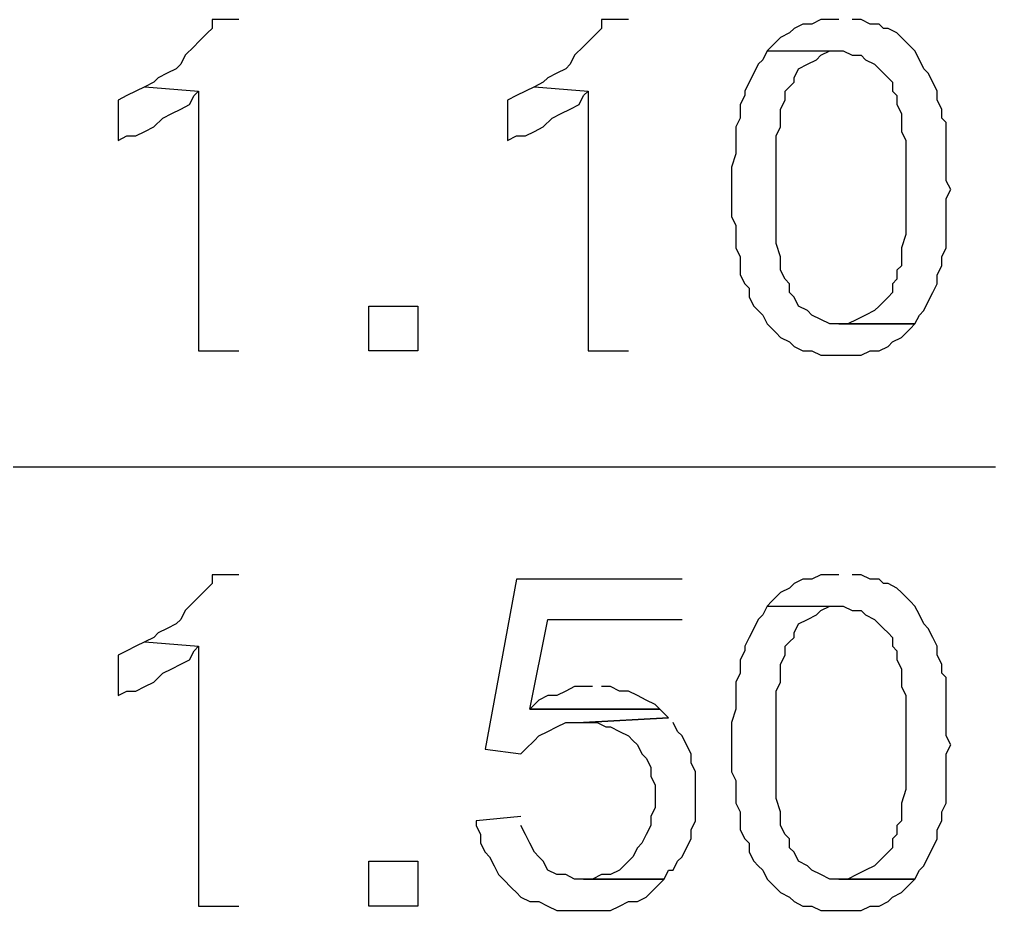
# Model space of a CAD drawing. Header units: millimetres. Extents: x 0 to 11839, y 0 to 13604.
# Drawn here: x 8968.3 to 9429.7, y 11853.3 to 12274.6 of the extents above; entities that cross this region are included whole.
import ezdxf

# ---------------------------------------------------------------- set-up
doc = ezdxf.new("R2010")
doc.units = ezdxf.units.MM
doc.layers.add('PDF_FILLS_OUTLINE', color=8, linetype='Continuous')
doc.layers.add('PDF_STROKES', color=7, linetype='Continuous')

msp = doc.modelspace()

# ---------------------------------------------------------------- linework, layer by layer
at = {"layer": 'PDF_FILLS_OUTLINE'}
for p, q in [((9072.03, 12274.55), (9059.33, 12274.55)), ((9059.33, 12274.55), (9059.33, 12270.32)), ((9256.18, 12274.55), (9243.48, 12274.55)), ((9243.48, 12274.55), (9243.48, 12270.32)), ((9347.2, 12274.55), (9342.97, 12272.43)), ((9355.67, 12274.55), (9347.2, 12274.55)), ((9355.67, 12274.55), (9355.67, 12274.55)), ((9366.25, 12274.55), (9362.02, 12274.55)), ((9370.48, 12272.43), (9366.25, 12274.55)), ((9059.33, 12270.32), (9057.22, 12268.2)), ((9243.48, 12270.32), (9241.37, 12268.2)), ((9334.5, 12270.32), (9332.38, 12268.2)), ((9338.73, 12272.43), (9334.5, 12270.32)), ((9342.97, 12272.43), (9338.73, 12272.43)), ((9374.72, 12272.43), (9370.48, 12272.43)), ((9376.83, 12270.32), (9374.72, 12272.43)), ((9378.95, 12270.32), (9376.83, 12270.32)), ((9383.18, 12268.2), (9378.95, 12270.32)), ((9057.22, 12268.2), (9052.98, 12263.97)), ((9241.37, 12268.2), (9237.13, 12263.97)), ((9328.15, 12266.08), (9323.92, 12261.85)), ((9332.38, 12268.2), (9328.15, 12266.08)), ((9385.3, 12266.08), (9383.18, 12268.2)), ((9389.53, 12261.85), (9385.3, 12266.08)), ((9050.87, 12261.85), (9046.63, 12257.62)), ((9052.98, 12263.97), (9050.87, 12261.85)), ((9235.02, 12261.85), (9230.78, 12257.62)), ((9237.13, 12263.97), (9235.02, 12261.85)), ((9323.92, 12261.85), (9321.8, 12259.73)), ((9391.65, 12259.73), (9389.53, 12261.85)), ((9046.63, 12257.62), (9044.52, 12253.38)), ((9230.78, 12257.62), (9228.67, 12253.38)), ((9321.8, 12259.73), (9319.68, 12255.5)), ((9321.8, 12259.73), (9355.67, 12259.73)), ((9345.08, 12255.5), (9347.2, 12257.62)), ((9347.2, 12257.62), (9351.43, 12259.73)), ((9351.43, 12259.73), (9355.67, 12259.73)), ((9355.67, 12259.73), (9357.78, 12259.73)), ((9357.78, 12259.73), (9362.02, 12257.62)), ((9362.02, 12257.62), (9366.25, 12257.62)), ((9366.25, 12257.62), (9368.37, 12255.5)), ((9393.77, 12255.5), (9391.65, 12259.73)), ((9042.4, 12251.27), (9038.17, 12249.15)), ((9044.52, 12253.38), (9042.4, 12251.27)), ((9226.55, 12251.27), (9222.32, 12249.15)), ((9228.67, 12253.38), (9226.55, 12251.27)), ((9317.57, 12253.38), (9315.45, 12249.15)), ((9319.68, 12255.5), (9317.57, 12253.38)), ((9334.5, 12247.03), (9336.62, 12251.27)), ((9336.62, 12251.27), (9340.85, 12253.38)), ((9340.85, 12253.38), (9345.08, 12255.5)), ((9368.37, 12255.5), (9372.6, 12253.38)), ((9372.6, 12253.38), (9376.83, 12249.15)), ((9395.88, 12251.27), (9393.77, 12255.5)), ((9398, 12249.15), (9395.88, 12251.27)), ((9033.93, 12247.03), (9031.82, 12244.92)), ((9038.17, 12249.15), (9033.93, 12247.03)), ((9218.08, 12247.03), (9215.97, 12244.92)), ((9222.32, 12249.15), (9218.08, 12247.03)), ((9315.45, 12249.15), (9313.33, 12244.92)), ((9334.5, 12244.92), (9334.5, 12247.03)), ((9376.83, 12249.15), (9378.95, 12247.03)), ((9378.95, 12247.03), (9381.07, 12244.92)), ((9400.12, 12244.92), (9398, 12249.15)), ((9027.58, 12242.8), (9023.35, 12240.68)), ((9031.82, 12244.92), (9027.58, 12242.8)), ((9027.58, 12242.8), (9052.98, 12240.68)), ((9211.73, 12242.8), (9207.5, 12240.68)), ((9215.97, 12244.92), (9211.73, 12242.8)), ((9211.73, 12242.8), (9237.13, 12240.68)), ((9313.33, 12244.92), (9311.22, 12240.68)), ((9330.27, 12240.68), (9332.38, 12242.8)), ((9332.38, 12242.8), (9334.5, 12244.92)), ((9381.07, 12244.92), (9381.07, 12240.68)), ((9402.23, 12240.68), (9400.12, 12244.92)), ((9019.12, 12238.57), (9014.88, 12236.45)), ((9023.35, 12240.68), (9019.12, 12238.57)), ((9048.75, 12234.33), (9050.87, 12238.57)), ((9050.87, 12238.57), (9052.98, 12240.68)), ((9052.98, 12240.68), (9052.98, 12117.92)), ((9203.27, 12238.57), (9199.03, 12236.45)), ((9207.5, 12240.68), (9203.27, 12238.57)), ((9232.9, 12234.33), (9235.02, 12238.57)), ((9235.02, 12238.57), (9237.13, 12240.68)), ((9237.13, 12240.68), (9237.13, 12117.92)), ((9311.22, 12238.57), (9309.1, 12234.33)), ((9311.22, 12240.68), (9311.22, 12238.57)), ((9330.27, 12236.45), (9330.27, 12240.68)), ((9381.07, 12240.68), (9383.18, 12238.57)), ((9383.18, 12238.57), (9383.18, 12234.33)), ((9402.23, 12236.45), (9402.23, 12240.68)), ((9014.88, 12236.45), (9014.88, 12217.4)), ((9044.52, 12232.22), (9048.75, 12234.33)), ((9199.03, 12236.45), (9199.03, 12217.4)), ((9228.67, 12232.22), (9232.9, 12234.33)), ((9309.1, 12234.33), (9309.1, 12232.22)), ((9328.15, 12232.22), (9330.27, 12236.45)), ((9383.18, 12234.33), (9385.3, 12230.1)), ((9404.35, 12232.22), (9402.23, 12236.45)), ((9036.05, 12227.98), (9040.28, 12230.1)), ((9040.28, 12230.1), (9044.52, 12232.22)), ((9220.2, 12227.98), (9224.43, 12230.1)), ((9224.43, 12230.1), (9228.67, 12232.22)), ((9309.1, 12232.22), (9309.1, 12227.98)), ((9328.15, 12227.98), (9328.15, 12232.22)), ((9385.3, 12230.1), (9385.3, 12227.98)), ((9404.35, 12227.98), (9404.35, 12232.22)), ((9027.58, 12221.63), (9031.82, 12223.75)), ((9031.82, 12223.75), (9036.05, 12227.98)), ((9211.73, 12221.63), (9215.97, 12223.75)), ((9215.97, 12223.75), (9220.2, 12227.98)), ((9309.1, 12227.98), (9306.98, 12223.75)), ((9306.98, 12223.75), (9306.98, 12219.52)), ((9326.03, 12219.52), (9328.15, 12223.75)), ((9328.15, 12223.75), (9328.15, 12227.98)), ((9385.3, 12227.98), (9385.3, 12221.63)), ((9406.47, 12225.87), (9404.35, 12227.98)), ((9406.47, 12221.63), (9406.47, 12225.87)), ((9014.88, 12217.4), (9019.12, 12219.52)), ((9019.12, 12219.52), (9023.35, 12219.52)), ((9023.35, 12219.52), (9027.58, 12221.63)), ((9199.03, 12217.4), (9203.27, 12219.52)), ((9203.27, 12219.52), (9207.5, 12219.52)), ((9207.5, 12219.52), (9211.73, 12221.63)), ((9306.98, 12219.52), (9306.98, 12215.28)), ((9326.03, 12215.28), (9326.03, 12219.52)), ((9385.3, 12221.63), (9387.42, 12217.4)), ((9406.47, 12217.4), (9406.47, 12221.63)), ((9306.98, 12215.28), (9306.98, 12211.05)), ((9326.03, 12208.93), (9326.03, 12215.28)), ((9387.42, 12217.4), (9387.42, 12213.17)), ((9406.47, 12213.17), (9406.47, 12217.4)), ((9306.98, 12211.05), (9304.87, 12204.7)), ((9387.42, 12213.17), (9387.42, 12206.82)), ((9406.47, 12208.93), (9406.47, 12213.17)), ((9326.03, 12204.7), (9326.03, 12208.93)), ((9387.42, 12206.82), (9387.42, 12200.47)), ((9406.47, 12202.58), (9406.47, 12208.93)), ((9304.87, 12204.7), (9304.87, 12200.47)), ((9304.87, 12200.47), (9304.87, 12194.12)), ((9326.03, 12198.35), (9326.03, 12204.7)), ((9387.42, 12200.47), (9387.42, 12194.12)), ((9406.47, 12198.35), (9406.47, 12202.58)), ((9326.03, 12194.12), (9326.03, 12198.35)), ((9408.58, 12194.12), (9406.47, 12198.35)), ((9304.87, 12194.12), (9304.87, 12192)), ((9304.87, 12192), (9304.87, 12187.77)), ((9326.03, 12189.88), (9326.03, 12194.12)), ((9387.42, 12194.12), (9387.42, 12187.77)), ((9406.47, 12189.88), (9408.58, 12194.12)), ((9304.87, 12187.77), (9304.87, 12181.42)), ((9326.03, 12183.53), (9326.03, 12189.88)), ((9387.42, 12187.77), (9387.42, 12183.53)), ((9406.47, 12185.65), (9406.47, 12189.88)), ((9326.03, 12177.18), (9326.03, 12183.53)), ((9387.42, 12183.53), (9387.42, 12177.18)), ((9406.47, 12179.3), (9406.47, 12185.65)), ((9304.87, 12181.42), (9306.98, 12177.18)), ((9406.47, 12175.07), (9406.47, 12179.3)), ((9306.98, 12177.18), (9306.98, 12172.95)), ((9306.98, 12172.95), (9306.98, 12166.6)), ((9326.03, 12172.95), (9326.03, 12177.18)), ((9326.03, 12168.72), (9326.03, 12172.95)), ((9387.42, 12172.95), (9385.3, 12166.6)), ((9387.42, 12177.18), (9387.42, 12172.95)), ((9406.47, 12170.83), (9406.47, 12175.07)), ((9328.15, 12162.37), (9326.03, 12168.72)), ((9406.47, 12166.6), (9406.47, 12170.83)), ((9306.98, 12166.6), (9309.1, 12162.37)), ((9385.3, 12166.6), (9385.3, 12162.37)), ((9404.35, 12162.37), (9406.47, 12166.6)), ((9309.1, 12162.37), (9309.1, 12158.13)), ((9328.15, 12158.13), (9328.15, 12162.37)), ((9385.3, 12162.37), (9385.3, 12158.13)), ((9404.35, 12158.13), (9404.35, 12162.37)), ((9309.1, 12158.13), (9309.1, 12153.9)), ((9328.15, 12156.02), (9328.15, 12158.13)), ((9330.27, 12151.78), (9328.15, 12156.02)), ((9385.3, 12158.13), (9383.18, 12156.02)), ((9383.18, 12156.02), (9383.18, 12151.78)), ((9402.23, 12153.9), (9404.35, 12158.13)), ((9309.1, 12153.9), (9311.22, 12149.67)), ((9311.22, 12149.67), (9313.33, 12147.55)), ((9332.38, 12149.67), (9330.27, 12151.78)), ((9332.38, 12145.43), (9332.38, 12149.67)), ((9383.18, 12151.78), (9381.07, 12149.67)), ((9381.07, 12149.67), (9381.07, 12145.43)), ((9400.12, 12145.43), (9402.23, 12149.67)), ((9402.23, 12151.78), (9402.23, 12153.9)), ((9402.23, 12149.67), (9402.23, 12151.78)), ((9313.33, 12147.55), (9313.33, 12143.32)), ((9334.5, 12143.32), (9332.38, 12145.43)), ((9381.07, 12145.43), (9378.95, 12143.32)), ((9398, 12141.2), (9400.12, 12145.43)), ((9313.33, 12143.32), (9315.45, 12139.08)), ((9336.62, 12139.08), (9334.5, 12143.32)), ((9378.95, 12143.32), (9374.72, 12139.08)), ((9395.88, 12136.97), (9398, 12141.2)), ((9133.42, 12117.92), (9133.42, 12139.08)), ((9133.42, 12139.08), (9156.7, 12139.08)), ((9156.7, 12139.08), (9156.7, 12117.92)), ((9315.45, 12139.08), (9317.57, 12136.97)), ((9317.57, 12136.97), (9319.68, 12134.85)), ((9340.85, 12136.97), (9336.62, 12139.08)), ((9342.97, 12134.85), (9340.85, 12136.97)), ((9372.6, 12136.97), (9368.37, 12134.85)), ((9374.72, 12139.08), (9372.6, 12136.97)), ((9393.77, 12134.85), (9395.88, 12136.97)), ((9319.68, 12134.85), (9321.8, 12130.62)), ((9347.2, 12132.73), (9342.97, 12134.85)), ((9351.43, 12130.62), (9347.2, 12132.73)), ((9364.13, 12132.73), (9359.9, 12130.62)), ((9368.37, 12134.85), (9364.13, 12132.73)), ((9391.65, 12130.62), (9393.77, 12134.85)), ((9321.8, 12130.62), (9326.03, 12126.38)), ((9355.67, 12130.62), (9351.43, 12130.62)), ((9391.65, 12130.62), (9355.67, 12130.62)), ((9359.9, 12130.62), (9355.67, 12130.62)), ((9355.67, 12130.62), (9391.65, 12130.62)), ((9385.3, 12124.27), (9389.53, 12128.5)), ((9389.53, 12128.5), (9391.65, 12130.62)), ((9326.03, 12126.38), (9328.15, 12124.27)), ((9328.15, 12124.27), (9332.38, 12122.15)), ((9332.38, 12122.15), (9334.5, 12120.03)), ((9378.95, 12120.03), (9381.07, 12122.15)), ((9381.07, 12122.15), (9385.3, 12124.27)), ((9052.98, 12117.92), (9072.03, 12117.92)), ((9156.7, 12117.92), (9133.42, 12117.92)), ((9237.13, 12117.92), (9256.18, 12117.92)), ((9334.5, 12120.03), (9338.73, 12117.92)), ((9338.73, 12117.92), (9342.97, 12117.92)), ((9342.97, 12117.92), (9347.2, 12115.8)), ((9366.25, 12115.8), (9370.48, 12117.92)), ((9370.48, 12117.92), (9374.72, 12117.92)), ((9374.72, 12117.92), (9378.95, 12120.03)), ((9347.2, 12115.8), (9351.43, 12115.8)), ((9351.43, 12115.8), (9355.67, 12115.8)), ((9355.67, 12115.8), (9357.78, 12115.8)), ((9357.78, 12115.8), (9362.02, 12115.8)), ((9362.02, 12115.8), (9366.25, 12115.8)), ((9072.03, 12012.08), (9059.33, 12012.08)), ((9059.33, 12012.08), (9059.33, 12007.85)), ((9347.2, 12012.08), (9342.97, 12009.97)), ((9355.67, 12012.08), (9347.2, 12012.08)), ((9355.67, 12012.08), (9355.67, 12012.08)), ((9366.25, 12012.08), (9362.02, 12012.08)), ((9370.48, 12009.97), (9366.25, 12012.08)), ((9059.33, 12007.85), (9057.22, 12005.73)), ((9203.27, 12009.97), (9188.45, 11929.53)), ((9281.58, 12009.97), (9203.27, 12009.97)), ((9334.5, 12007.85), (9332.38, 12005.73)), ((9338.73, 12009.97), (9334.5, 12007.85)), ((9342.97, 12009.97), (9338.73, 12009.97)), ((9374.72, 12009.97), (9370.48, 12009.97)), ((9376.83, 12007.85), (9374.72, 12009.97)), ((9378.95, 12007.85), (9376.83, 12007.85)), ((9383.18, 12005.73), (9378.95, 12007.85)), ((9057.22, 12005.73), (9052.98, 12001.5)), ((9328.15, 12003.62), (9323.92, 11999.38)), ((9332.38, 12005.73), (9328.15, 12003.62)), ((9385.3, 12003.62), (9383.18, 12005.73)), ((9389.53, 11999.38), (9385.3, 12003.62)), ((9050.87, 11999.38), (9046.63, 11995.15)), ((9052.98, 12001.5), (9050.87, 11999.38)), ((9323.92, 11999.38), (9321.8, 11997.27)), ((9391.65, 11997.27), (9389.53, 11999.38)), ((9046.63, 11995.15), (9044.52, 11990.92)), ((9319.68, 11993.03), (9317.57, 11990.92)), ((9321.8, 11997.27), (9319.68, 11993.03)), ((9321.8, 11997.27), (9355.67, 11997.27)), ((9340.85, 11990.92), (9345.08, 11993.03)), ((9345.08, 11993.03), (9347.2, 11995.15)), ((9347.2, 11995.15), (9351.43, 11997.27)), ((9351.43, 11997.27), (9355.67, 11997.27)), ((9355.67, 11997.27), (9357.78, 11997.27)), ((9357.78, 11997.27), (9362.02, 11995.15)), ((9362.02, 11995.15), (9366.25, 11995.15)), ((9366.25, 11995.15), (9368.37, 11993.03)), ((9368.37, 11993.03), (9372.6, 11990.92)), ((9393.77, 11993.03), (9391.65, 11997.27)), ((9395.88, 11988.8), (9393.77, 11993.03)), ((9042.4, 11988.8), (9038.17, 11986.68)), ((9044.52, 11990.92), (9042.4, 11988.8)), ((9209.62, 11948.58), (9218.08, 11990.92)), ((9218.08, 11990.92), (9281.58, 11990.92)), ((9317.57, 11990.92), (9315.45, 11986.68)), ((9334.5, 11984.57), (9336.62, 11988.8)), ((9336.62, 11988.8), (9340.85, 11990.92)), ((9372.6, 11990.92), (9376.83, 11986.68)), ((9398, 11986.68), (9395.88, 11988.8)), ((9033.93, 11984.57), (9031.82, 11982.45)), ((9038.17, 11986.68), (9033.93, 11984.57)), ((9315.45, 11986.68), (9313.33, 11982.45)), ((9334.5, 11982.45), (9334.5, 11984.57)), ((9376.83, 11986.68), (9378.95, 11984.57)), ((9378.95, 11984.57), (9381.07, 11982.45)), ((9400.12, 11982.45), (9398, 11986.68)), ((9027.58, 11980.33), (9023.35, 11978.22)), ((9031.82, 11982.45), (9027.58, 11980.33)), ((9027.58, 11980.33), (9052.98, 11978.22)), ((9313.33, 11982.45), (9311.22, 11978.22)), ((9330.27, 11978.22), (9332.38, 11980.33)), ((9332.38, 11980.33), (9334.5, 11982.45)), ((9381.07, 11982.45), (9381.07, 11978.22)), ((9402.23, 11978.22), (9400.12, 11982.45)), ((9019.12, 11976.1), (9014.88, 11973.98)), ((9023.35, 11978.22), (9019.12, 11976.1)), ((9048.75, 11971.87), (9050.87, 11976.1)), ((9050.87, 11976.1), (9052.98, 11978.22)), ((9052.98, 11978.22), (9052.98, 11855.45)), ((9311.22, 11976.1), (9309.1, 11971.87)), ((9311.22, 11978.22), (9311.22, 11976.1)), ((9330.27, 11973.98), (9330.27, 11978.22)), ((9381.07, 11978.22), (9383.18, 11976.1)), ((9383.18, 11976.1), (9383.18, 11971.87)), ((9402.23, 11973.98), (9402.23, 11978.22)), ((9014.88, 11973.98), (9014.88, 11954.93)), ((9040.28, 11967.63), (9044.52, 11969.75)), ((9044.52, 11969.75), (9048.75, 11971.87)), ((9309.1, 11971.87), (9309.1, 11969.75)), ((9309.1, 11969.75), (9309.1, 11965.52)), ((9328.15, 11969.75), (9330.27, 11973.98)), ((9328.15, 11965.52), (9328.15, 11969.75)), ((9383.18, 11971.87), (9385.3, 11967.63)), ((9404.35, 11969.75), (9402.23, 11973.98)), ((9404.35, 11965.52), (9404.35, 11969.75)), ((9031.82, 11961.28), (9036.05, 11965.52)), ((9036.05, 11965.52), (9040.28, 11967.63)), ((9309.1, 11965.52), (9306.98, 11961.28)), ((9328.15, 11961.28), (9328.15, 11965.52)), ((9385.3, 11967.63), (9385.3, 11965.52)), ((9385.3, 11965.52), (9385.3, 11959.17)), ((9406.47, 11963.4), (9404.35, 11965.52)), ((9027.58, 11959.17), (9031.82, 11961.28)), ((9306.98, 11961.28), (9306.98, 11957.05)), ((9326.03, 11957.05), (9328.15, 11961.28)), ((9406.47, 11959.17), (9406.47, 11963.4)), ((9014.88, 11954.93), (9019.12, 11957.05)), ((9019.12, 11957.05), (9023.35, 11957.05)), ((9023.35, 11957.05), (9027.58, 11959.17)), ((9226.55, 11957.05), (9222.32, 11954.93)), ((9230.78, 11959.17), (9226.55, 11957.05)), ((9239.25, 11959.17), (9230.78, 11959.17)), ((9239.25, 11959.17), (9239.25, 11959.17)), ((9247.72, 11959.17), (9243.48, 11959.17)), ((9251.95, 11957.05), (9247.72, 11959.17)), ((9256.18, 11957.05), (9251.95, 11957.05)), ((9260.42, 11954.93), (9256.18, 11957.05)), ((9306.98, 11957.05), (9306.98, 11952.82)), ((9326.03, 11952.82), (9326.03, 11957.05)), ((9385.3, 11959.17), (9387.42, 11954.93)), ((9406.47, 11954.93), (9406.47, 11959.17)), ((9213.85, 11952.82), (9209.62, 11948.58)), ((9218.08, 11954.93), (9213.85, 11952.82)), ((9222.32, 11954.93), (9218.08, 11954.93)), ((9264.65, 11952.82), (9260.42, 11954.93)), ((9268.88, 11950.7), (9264.65, 11952.82)), ((9306.98, 11952.82), (9306.98, 11948.58)), ((9326.03, 11946.47), (9326.03, 11952.82)), ((9387.42, 11954.93), (9387.42, 11950.7)), ((9406.47, 11950.7), (9406.47, 11954.93)), ((9209.62, 11948.58), (9271, 11948.58)), ((9271, 11948.58), (9209.62, 11948.58)), ((9271, 11948.58), (9268.88, 11950.7)), ((9275.23, 11944.35), (9271, 11948.58)), ((9306.98, 11948.58), (9304.87, 11942.23)), ((9387.42, 11950.7), (9387.42, 11944.35)), ((9406.47, 11946.47), (9406.47, 11950.7)), ((9222.32, 11940.12), (9226.55, 11942.23)), ((9226.55, 11942.23), (9230.78, 11942.23)), ((9230.78, 11942.23), (9235.02, 11942.23)), ((9275.23, 11944.35), (9235.02, 11942.23)), ((9235.02, 11942.23), (9275.23, 11944.35)), ((9235.02, 11942.23), (9241.37, 11942.23)), ((9241.37, 11942.23), (9245.6, 11940.12)), ((9279.47, 11938), (9277.35, 11942.23)), ((9304.87, 11942.23), (9304.87, 11938)), ((9326.03, 11942.23), (9326.03, 11946.47)), ((9326.03, 11935.88), (9326.03, 11942.23)), ((9387.42, 11944.35), (9387.42, 11938)), ((9406.47, 11940.12), (9406.47, 11946.47)), ((9213.85, 11935.88), (9218.08, 11938)), ((9218.08, 11938), (9222.32, 11940.12)), ((9245.6, 11940.12), (9247.72, 11940.12)), ((9247.72, 11940.12), (9251.95, 11938)), ((9251.95, 11938), (9256.18, 11935.88)), ((9281.58, 11935.88), (9279.47, 11938)), ((9304.87, 11938), (9304.87, 11931.65)), ((9387.42, 11938), (9387.42, 11931.65)), ((9406.47, 11935.88), (9406.47, 11940.12)), ((9207.5, 11929.53), (9211.73, 11933.77)), ((9211.73, 11933.77), (9213.85, 11935.88)), ((9256.18, 11935.88), (9258.3, 11933.77)), ((9258.3, 11933.77), (9260.42, 11931.65)), ((9283.7, 11931.65), (9281.58, 11935.88)), ((9326.03, 11931.65), (9326.03, 11935.88)), ((9408.58, 11931.65), (9406.47, 11935.88)), ((9188.45, 11929.53), (9205.38, 11927.42)), ((9205.38, 11927.42), (9207.5, 11929.53)), ((9260.42, 11931.65), (9262.53, 11927.42)), ((9285.82, 11927.42), (9283.7, 11931.65)), ((9304.87, 11931.65), (9304.87, 11929.53)), ((9304.87, 11929.53), (9304.87, 11925.3)), ((9326.03, 11927.42), (9326.03, 11931.65)), ((9387.42, 11931.65), (9387.42, 11925.3)), ((9406.47, 11927.42), (9408.58, 11931.65)), ((9262.53, 11927.42), (9264.65, 11925.3)), ((9264.65, 11925.3), (9266.77, 11921.07)), ((9285.82, 11923.18), (9285.82, 11927.42)), ((9304.87, 11925.3), (9304.87, 11918.95)), ((9326.03, 11921.07), (9326.03, 11927.42)), ((9387.42, 11925.3), (9387.42, 11921.07)), ((9406.47, 11923.18), (9406.47, 11927.42)), ((9266.77, 11921.07), (9266.77, 11916.83)), ((9287.93, 11918.95), (9285.82, 11923.18)), ((9287.93, 11914.72), (9287.93, 11918.95)), ((9304.87, 11918.95), (9306.98, 11914.72)), ((9326.03, 11914.72), (9326.03, 11921.07)), ((9387.42, 11921.07), (9387.42, 11914.72)), ((9406.47, 11916.83), (9406.47, 11923.18)), ((9266.77, 11916.83), (9268.88, 11912.6)), ((9287.93, 11910.48), (9287.93, 11914.72)), ((9306.98, 11914.72), (9306.98, 11910.48)), ((9326.03, 11910.48), (9326.03, 11914.72)), ((9387.42, 11914.72), (9387.42, 11910.48)), ((9406.47, 11912.6), (9406.47, 11916.83)), ((9268.88, 11912.6), (9268.88, 11906.25)), ((9287.93, 11908.37), (9287.93, 11910.48)), ((9306.98, 11910.48), (9306.98, 11904.13)), ((9326.03, 11906.25), (9326.03, 11910.48)), ((9387.42, 11910.48), (9385.3, 11904.13)), ((9406.47, 11908.37), (9406.47, 11912.6)), ((9268.88, 11906.25), (9268.88, 11902.02)), ((9287.93, 11904.13), (9287.93, 11908.37)), ((9328.15, 11899.9), (9326.03, 11906.25)), ((9406.47, 11904.13), (9406.47, 11908.37)), ((9268.88, 11902.02), (9266.77, 11897.78)), ((9287.93, 11899.9), (9287.93, 11904.13)), ((9306.98, 11904.13), (9309.1, 11899.9)), ((9385.3, 11904.13), (9385.3, 11899.9)), ((9404.35, 11899.9), (9406.47, 11904.13)), ((9205.38, 11897.78), (9184.22, 11895.67)), ((9266.77, 11897.78), (9266.77, 11893.55)), ((9287.93, 11895.67), (9287.93, 11899.9)), ((9309.1, 11899.9), (9309.1, 11895.67)), ((9328.15, 11895.67), (9328.15, 11899.9)), ((9385.3, 11899.9), (9385.3, 11895.67)), ((9404.35, 11895.67), (9404.35, 11899.9)), ((9184.22, 11895.67), (9184.22, 11893.55)), ((9184.22, 11893.55), (9186.33, 11889.32)), ((9207.5, 11889.32), (9205.38, 11893.55)), ((9266.77, 11893.55), (9264.65, 11889.32)), ((9285.82, 11891.43), (9287.93, 11895.67)), ((9285.82, 11887.2), (9285.82, 11891.43)), ((9309.1, 11895.67), (9309.1, 11891.43)), ((9309.1, 11891.43), (9311.22, 11887.2)), ((9328.15, 11893.55), (9328.15, 11895.67)), ((9330.27, 11889.32), (9328.15, 11893.55)), ((9385.3, 11895.67), (9383.18, 11893.55)), ((9383.18, 11893.55), (9383.18, 11889.32)), ((9402.23, 11891.43), (9404.35, 11895.67)), ((9402.23, 11889.32), (9402.23, 11891.43)), ((9186.33, 11889.32), (9186.33, 11885.08)), ((9209.62, 11885.08), (9207.5, 11889.32)), ((9264.65, 11889.32), (9262.53, 11885.08)), ((9283.7, 11882.97), (9285.82, 11887.2)), ((9311.22, 11887.2), (9313.33, 11885.08)), ((9332.38, 11887.2), (9330.27, 11889.32)), ((9332.38, 11882.97), (9332.38, 11887.2)), ((9383.18, 11889.32), (9381.07, 11887.2)), ((9381.07, 11887.2), (9381.07, 11882.97)), ((9400.12, 11882.97), (9402.23, 11887.2)), ((9402.23, 11887.2), (9402.23, 11889.32)), ((9186.33, 11885.08), (9188.45, 11880.85)), ((9211.73, 11880.85), (9209.62, 11885.08)), ((9260.42, 11882.97), (9258.3, 11878.73)), ((9262.53, 11885.08), (9260.42, 11882.97)), ((9281.58, 11878.73), (9283.7, 11882.97)), ((9313.33, 11885.08), (9313.33, 11880.85)), ((9334.5, 11880.85), (9332.38, 11882.97)), ((9381.07, 11882.97), (9378.95, 11880.85)), ((9398, 11878.73), (9400.12, 11882.97)), ((9188.45, 11880.85), (9190.57, 11878.73)), ((9190.57, 11878.73), (9192.68, 11874.5)), ((9213.85, 11878.73), (9211.73, 11880.85)), ((9215.97, 11876.62), (9213.85, 11878.73)), ((9258.3, 11878.73), (9254.07, 11874.5)), ((9279.47, 11876.62), (9281.58, 11878.73)), ((9313.33, 11880.85), (9315.45, 11876.62)), ((9336.62, 11876.62), (9334.5, 11880.85)), ((9378.95, 11880.85), (9374.72, 11876.62)), ((9395.88, 11874.5), (9398, 11878.73)), ((9133.42, 11855.45), (9133.42, 11876.62)), ((9133.42, 11876.62), (9156.7, 11876.62)), ((9156.7, 11876.62), (9156.7, 11855.45)), ((9192.68, 11874.5), (9194.8, 11870.27)), ((9218.08, 11872.38), (9215.97, 11876.62)), ((9254.07, 11874.5), (9251.95, 11872.38)), ((9277.35, 11872.38), (9279.47, 11876.62)), ((9315.45, 11876.62), (9317.57, 11874.5)), ((9317.57, 11874.5), (9319.68, 11872.38)), ((9340.85, 11874.5), (9336.62, 11876.62)), ((9342.97, 11872.38), (9340.85, 11874.5)), ((9372.6, 11874.5), (9368.37, 11872.38)), ((9374.72, 11876.62), (9372.6, 11874.5)), ((9393.77, 11872.38), (9395.88, 11874.5)), ((9194.8, 11870.27), (9196.92, 11868.15)), ((9196.92, 11868.15), (9201.15, 11863.92)), ((9222.32, 11870.27), (9218.08, 11872.38)), ((9226.55, 11870.27), (9222.32, 11870.27)), ((9230.78, 11868.15), (9226.55, 11870.27)), ((9235.02, 11868.15), (9230.78, 11868.15)), ((9273.12, 11868.15), (9235.02, 11868.15)), ((9239.25, 11868.15), (9235.02, 11868.15)), ((9235.02, 11868.15), (9273.12, 11868.15)), ((9243.48, 11870.27), (9239.25, 11868.15)), ((9247.72, 11870.27), (9243.48, 11870.27)), ((9251.95, 11872.38), (9247.72, 11870.27)), ((9271, 11866.03), (9273.12, 11868.15)), ((9273.12, 11868.15), (9275.23, 11872.38)), ((9275.23, 11872.38), (9277.35, 11872.38)), ((9319.68, 11872.38), (9321.8, 11868.15)), ((9321.8, 11868.15), (9326.03, 11863.92)), ((9347.2, 11870.27), (9342.97, 11872.38)), ((9351.43, 11868.15), (9347.2, 11870.27)), ((9355.67, 11868.15), (9351.43, 11868.15)), ((9391.65, 11868.15), (9355.67, 11868.15)), ((9359.9, 11868.15), (9355.67, 11868.15)), ((9355.67, 11868.15), (9391.65, 11868.15)), ((9364.13, 11870.27), (9359.9, 11868.15)), ((9368.37, 11872.38), (9364.13, 11870.27)), ((9389.53, 11866.03), (9391.65, 11868.15)), ((9391.65, 11868.15), (9393.77, 11872.38)), ((9201.15, 11863.92), (9203.27, 11861.8)), ((9266.77, 11861.8), (9271, 11866.03)), ((9326.03, 11863.92), (9328.15, 11861.8)), ((9385.3, 11861.8), (9389.53, 11866.03)), ((9203.27, 11861.8), (9205.38, 11859.68)), ((9205.38, 11859.68), (9209.62, 11857.57)), ((9260.42, 11857.57), (9264.65, 11859.68)), ((9264.65, 11859.68), (9266.77, 11861.8)), ((9328.15, 11861.8), (9332.38, 11859.68)), ((9332.38, 11859.68), (9334.5, 11857.57)), ((9378.95, 11857.57), (9381.07, 11859.68)), ((9381.07, 11859.68), (9385.3, 11861.8)), ((9052.98, 11855.45), (9072.03, 11855.45)), ((9156.7, 11855.45), (9133.42, 11855.45)), ((9209.62, 11857.57), (9213.85, 11857.57)), ((9213.85, 11857.57), (9218.08, 11855.45)), ((9218.08, 11855.45), (9222.32, 11853.33)), ((9247.72, 11853.33), (9251.95, 11855.45)), ((9251.95, 11855.45), (9256.18, 11857.57)), ((9256.18, 11857.57), (9260.42, 11857.57)), ((9334.5, 11857.57), (9338.73, 11855.45)), ((9338.73, 11855.45), (9342.97, 11855.45)), ((9342.97, 11855.45), (9347.2, 11853.33)), ((9366.25, 11853.33), (9370.48, 11855.45)), ((9370.48, 11855.45), (9374.72, 11855.45)), ((9374.72, 11855.45), (9378.95, 11857.57)), ((9222.32, 11853.33), (9226.55, 11853.33)), ((9226.55, 11853.33), (9230.78, 11853.33)), ((9230.78, 11853.33), (9235.02, 11853.33)), ((9235.02, 11853.33), (9239.25, 11853.33)), ((9239.25, 11853.33), (9243.48, 11853.33)), ((9243.48, 11853.33), (9247.72, 11853.33)), ((9347.2, 11853.33), (9351.43, 11853.33)), ((9351.43, 11853.33), (9355.67, 11853.33)), ((9355.67, 11853.33), (9357.78, 11853.33)), ((9357.78, 11853.33), (9362.02, 11853.33)), ((9362.02, 11853.33), (9366.25, 11853.33))]:
    msp.add_line(p, q, dxfattribs=at)
at = {"layer": 'PDF_STROKES'}
msp.add_line((9429.75, 12062.88), (8746.07, 12062.88), dxfattribs=at)

doc.saveas('drawing.dxf')
